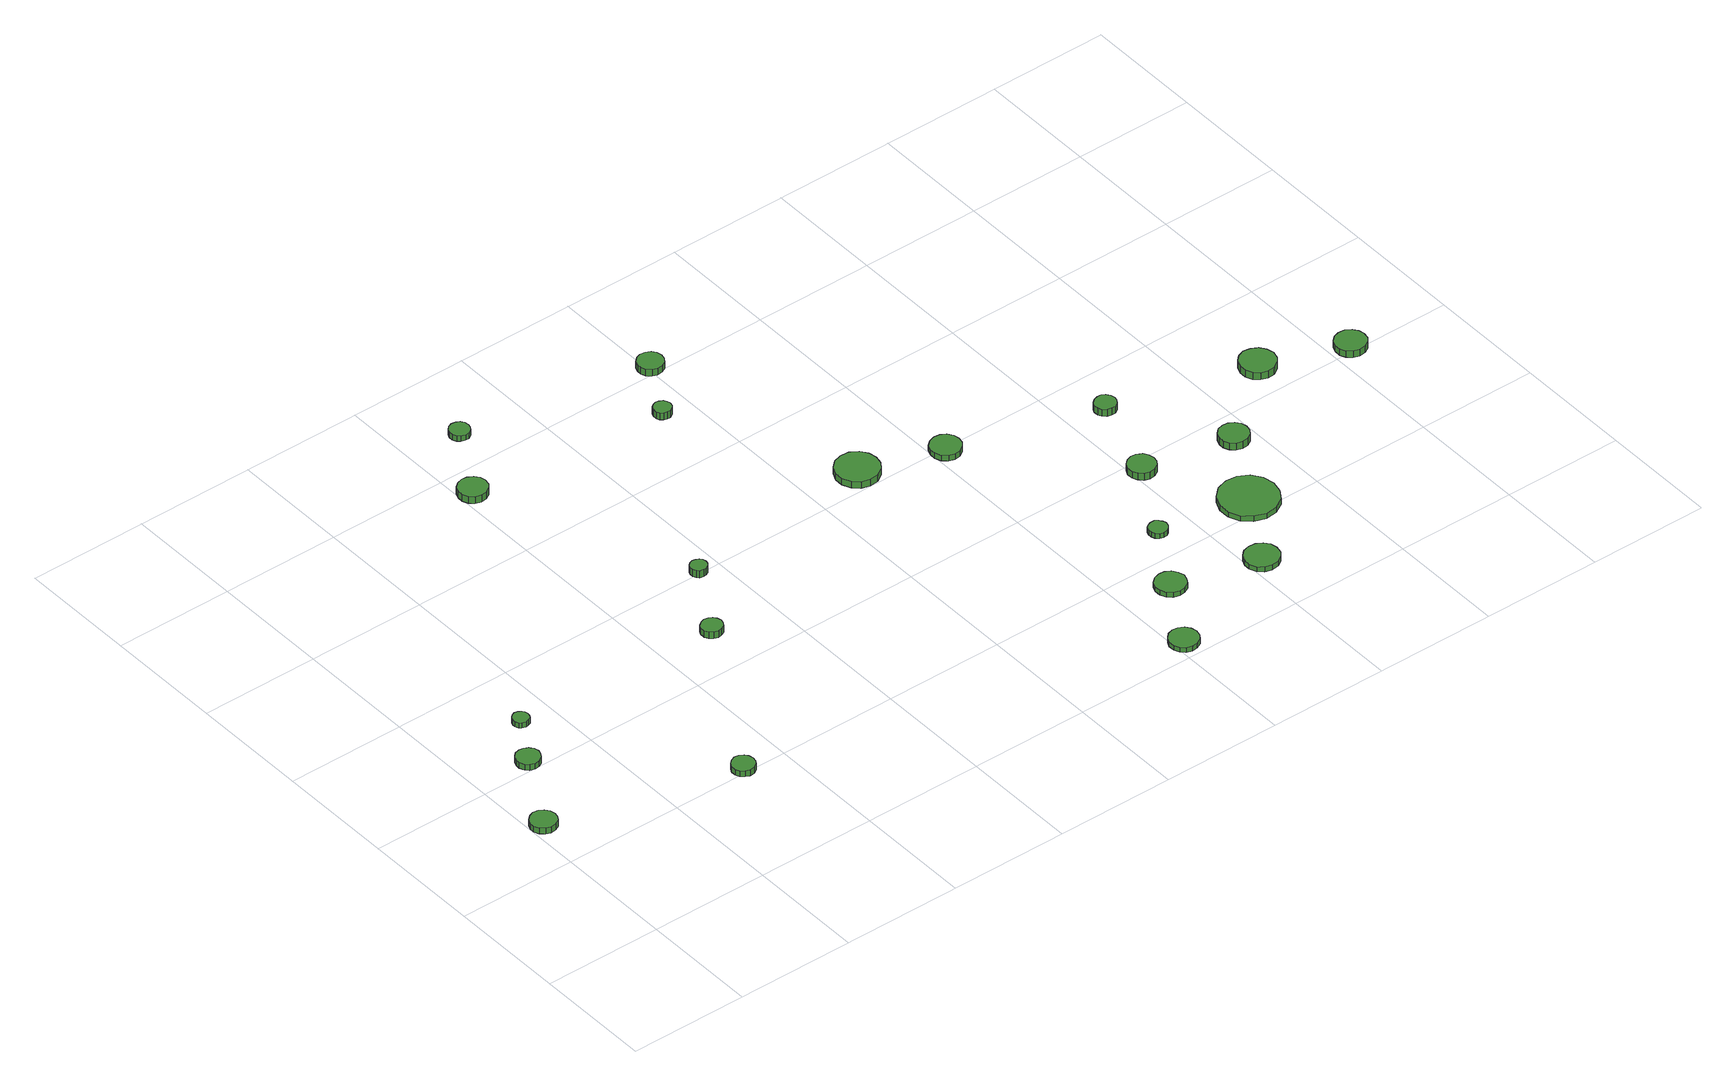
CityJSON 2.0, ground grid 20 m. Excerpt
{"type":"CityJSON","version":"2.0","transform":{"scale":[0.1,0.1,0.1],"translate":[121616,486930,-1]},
"CityObjects":{
"tree1":{"type":"SolitaryVegetationObject","attributes":{"function":"something"},"geometry":[{"type":"MultiSurface","lod":"1","boundaries":[[[0,1,2,3,4,5,6,7,8,9,10,11,12,13,14]],[[15,16,17,18,19,20,21,22,23,24,25,26,27,28,29]],[[0,29,28,1]],[[1,28,27,2]],[[2,27,26,3]],[[3,26,25,4]],[[4,25,24,5]],[[5,24,23,6]],[[6,23,22,7]],[[7,22,21,8]],[[8,21,20,9]],[[9,20,19,10]],[[10,19,18,11]],[[11,18,17,12]],[[12,17,16,13]],[[13,16,15,14]],[[14,15,29,0]]]}]},
"tree2":{"type":"SolitaryVegetationObject","attributes":{"function":"something"},"geometry":[{"type":"MultiSurface","lod":"1","boundaries":[[[30,31,32,33,34,35,36,37,38,39,40,41,42,43,44]],[[45,46,47,48,49,50,51,52,53,54,55,56,57,58,59]],[[30,59,58,31]],[[31,58,57,32]],[[32,57,56,33]],[[33,56,55,34]],[[34,55,54,35]],[[35,54,53,36]],[[36,53,52,37]],[[37,52,51,38]],[[38,51,50,39]],[[39,50,49,40]],[[40,49,48,41]],[[41,48,47,42]],[[42,47,46,43]],[[43,46,45,44]],[[44,45,59,30]]]}]},
"tree3":{"type":"SolitaryVegetationObject","attributes":{"function":"something"},"geometry":[{"type":"MultiSurface","lod":"1","boundaries":[[[60,61,62,63,64,65,66,67,68,69,70,71,72,73,74]],[[75,76,77,78,79,80,81,82,83,84,85,86,87,88,89]],[[60,89,88,61]],[[61,88,87,62]],[[62,87,86,63]],[[63,86,85,64]],[[64,85,84,65]],[[65,84,83,66]],[[66,83,82,67]],[[67,82,81,68]],[[68,81,80,69]],[[69,80,79,70]],[[70,79,78,71]],[[71,78,77,72]],[[72,77,76,73]],[[73,76,75,74]],[[74,75,89,60]]]}]},
"tree4":{"type":"SolitaryVegetationObject","attributes":{"function":"something"},"geometry":[{"type":"MultiSurface","lod":"1","boundaries":[[[90,91,92,93,94,95,96,97,98,99,100,101,102,103,104]],[[105,106,107,108,109,110,111,112,113,114,115,116,117,118,119]],[[90,119,118,91]],[[91,118,117,92]],[[92,117,116,93]],[[93,116,115,94]],[[94,115,114,95]],[[95,114,113,96]],[[96,113,112,97]],[[97,112,111,98]],[[98,111,110,99]],[[99,110,109,100]],[[100,109,108,101]],[[101,108,107,102]],[[102,107,106,103]],[[103,106,105,104]],[[104,105,119,90]]]}]},
"tree5":{"type":"SolitaryVegetationObject","attributes":{"function":"something"},"geometry":[{"type":"MultiSurface","lod":"1","boundaries":[[[120,121,122,123,124,125,126,127,128,129,130,131,132,133,134]],[[135,136,137,138,139,140,141,142,143,144,145,146,147,148,149]],[[120,149,148,121]],[[121,148,147,122]],[[122,147,146,123]],[[123,146,145,124]],[[124,145,144,125]],[[125,144,143,126]],[[126,143,142,127]],[[127,142,141,128]],[[128,141,140,129]],[[129,140,139,130]],[[130,139,138,131]],[[131,138,137,132]],[[132,137,136,133]],[[133,136,135,134]],[[134,135,149,120]]]}]},
"tree6":{"type":"SolitaryVegetationObject","attributes":{"function":"something"},"geometry":[{"type":"MultiSurface","lod":"1","boundaries":[[[150,151,152,153,154,155,156,157,158,159,160,161,162,163,164]],[[165,166,167,168,169,170,171,172,173,174,175,176,177,178,179]],[[150,179,178,151]],[[151,178,177,152]],[[152,177,176,153]],[[153,176,175,154]],[[154,175,174,155]],[[155,174,173,156]],[[156,173,172,157]],[[157,172,171,158]],[[158,171,170,159]],[[159,170,169,160]],[[160,169,168,161]],[[161,168,167,162]],[[162,167,166,163]],[[163,166,165,164]],[[164,165,179,150]]]}]},
"tree7":{"type":"SolitaryVegetationObject","attributes":{"function":"something"},"geometry":[{"type":"MultiSurface","lod":"1","boundaries":[[[180,181,182,183,184,185,186,187,188,189,190,191,192,193,194]],[[195,196,197,198,199,200,201,202,203,204,205,206,207,208,209]],[[180,209,208,181]],[[181,208,207,182]],[[182,207,206,183]],[[183,206,205,184]],[[184,205,204,185]],[[185,204,203,186]],[[186,203,202,187]],[[187,202,201,188]],[[188,201,200,189]],[[189,200,199,190]],[[190,199,198,191]],[[191,198,197,192]],[[192,197,196,193]],[[193,196,195,194]],[[194,195,209,180]]]}]},
"tree8":{"type":"SolitaryVegetationObject","attributes":{"function":"something"},"geometry":[{"type":"MultiSurface","lod":"1","boundaries":[[[210,211,212,213,214,215,216,217,218,219,220,221,222,223,224]],[[225,226,227,228,229,230,231,232,233,234,235,236,237,238,239]],[[210,239,238,211]],[[211,238,237,212]],[[212,237,236,213]],[[213,236,235,214]],[[214,235,234,215]],[[215,234,233,216]],[[216,233,232,217]],[[217,232,231,218]],[[218,231,230,219]],[[219,230,229,220]],[[220,229,228,221]],[[221,228,227,222]],[[222,227,226,223]],[[223,226,225,224]],[[224,225,239,210]]]}]},
"tree9":{"type":"SolitaryVegetationObject","attributes":{"function":"something"},"geometry":[{"type":"MultiSurface","lod":"1","boundaries":[[[240,241,242,243,244,245,246,247,248,249,250,251,252,253,254]],[[255,256,257,258,259,260,261,262,263,264,265,266,267,268,269]],[[240,269,268,241]],[[241,268,267,242]],[[242,267,266,243]],[[243,266,265,244]],[[244,265,264,245]],[[245,264,263,246]],[[246,263,262,247]],[[247,262,261,248]],[[248,261,260,249]],[[249,260,259,250]],[[250,259,258,251]],[[251,258,257,252]],[[252,257,256,253]],[[253,256,255,254]],[[254,255,269,240]]]}]},
"tree10":{"type":"SolitaryVegetationObject","attributes":{"function":"something"},"geometry":[{"type":"MultiSurface","lod":"1","boundaries":[[[270,271,272,273,274,275,276,277,278,279,280,281,282,283,284]],[[285,286,287,288,289,290,291,292,293,294,295,296,297,298,299]],[[270,299,298,271]],[[271,298,297,272]],[[272,297,296,273]],[[273,296,295,274]],[[274,295,294,275]],[[275,294,293,276]],[[276,293,292,277]],[[277,292,291,278]],[[278,291,290,279]],[[279,290,289,280]],[[280,289,288,281]],[[281,288,287,282]],[[282,287,286,283]],[[283,286,285,284]],[[284,285,299,270]]]}]},
"tree11":{"type":"SolitaryVegetationObject","attributes":{"function":"something"},"geometry":[{"type":"MultiSurface","lod":"1","boundaries":[[[300,301,302,303,304,305,306,307,308,309,310,311,312,313,314]],[[315,316,317,318,319,320,321,322,323,324,325,326,327,328,329]],[[300,329,328,301]],[[301,328,327,302]],[[302,327,326,303]],[[303,326,325,304]],[[304,325,324,305]],[[305,324,323,306]],[[306,323,322,307]],[[307,322,321,308]],[[308,321,320,309]],[[309,320,319,310]],[[310,319,318,311]],[[311,318,317,312]],[[312,317,316,313]],[[313,316,315,314]],[[314,315,329,300]]]}]},
"tree12":{"type":"SolitaryVegetationObject","attributes":{"function":"something"},"geometry":[{"type":"MultiSurface","lod":"1","boundaries":[[[330,331,332,333,334,335,336,337,338,339,340,341,342,343,344]],[[345,346,347,348,349,350,351,352,353,354,355,356,357,358,359]],[[330,359,358,331]],[[331,358,357,332]],[[332,357,356,333]],[[333,356,355,334]],[[334,355,354,335]],[[335,354,353,336]],[[336,353,352,337]],[[337,352,351,338]],[[338,351,350,339]],[[339,350,349,340]],[[340,349,348,341]],[[341,348,347,342]],[[342,347,346,343]],[[343,346,345,344]],[[344,345,359,330]]]}]},
"tree13":{"type":"SolitaryVegetationObject","attributes":{"function":"something"},"geometry":[{"type":"MultiSurface","lod":"1","boundaries":[[[360,361,362,363,364,365,366,367,368,369,370,371,372,373,374]],[[375,376,377,378,379,380,381,382,383,384,385,386,387,388,389]],[[360,389,388,361]],[[361,388,387,362]],[[362,387,386,363]],[[363,386,385,364]],[[364,385,384,365]],[[365,384,383,366]],[[366,383,382,367]],[[367,382,381,368]],[[368,381,380,369]],[[369,380,379,370]],[[370,379,378,371]],[[371,378,377,372]],[[372,377,376,373]],[[373,376,375,374]],[[374,375,389,360]]]}]},
"tree14":{"type":"SolitaryVegetationObject","attributes":{"function":"something"},"geometry":[{"type":"MultiSurface","lod":"1","boundaries":[[[390,391,392,393,394,395,396,397,398,399,400,401,402,403,404]],[[405,406,407,408,409,410,411,412,413,414,415,416,417,418,419]],[[390,419,418,391]],[[391,418,417,392]],[[392,417,416,393]],[[393,416,415,394]],[[394,415,414,395]],[[395,414,413,396]],[[396,413,412,397]],[[397,412,411,398]],[[398,411,410,399]],[[399,410,409,400]],[[400,409,408,401]],[[401,408,407,402]],[[402,407,406,403]],[[403,406,405,404]],[[404,405,419,390]]]}]},
"tree15":{"type":"SolitaryVegetationObject","attributes":{"function":"something"},"geometry":[{"type":"MultiSurface","lod":"1","boundaries":[[[420,421,422,423,424,425,426,427,428,429,430,431,432,433,434]],[[435,436,437,438,439,440,441,442,443,444,445,446,447,448,449]],[[420,449,448,421]],[[421,448,447,422]],[[422,447,446,423]],[[423,446,445,424]],[[424,445,444,425]],[[425,444,443,426]],[[426,443,442,427]],[[427,442,441,428]],[[428,441,440,429]],[[429,440,439,430]],[[430,439,438,431]],[[431,438,437,432]],[[432,437,436,433]],[[433,436,435,434]],[[434,435,449,420]]]}]},
"tree16":{"type":"SolitaryVegetationObject","attributes":{"function":"something"},"geometry":[{"type":"MultiSurface","lod":"1","boundaries":[[[450,451,452,453,454,455,456,457,458,459,460,461,462,463,464]],[[465,466,467,468,469,470,471,472,473,474,475,476,477,478,479]],[[450,479,478,451]],[[451,478,477,452]],[[452,477,476,453]],[[453,476,475,454]],[[454,475,474,455]],[[455,474,473,456]],[[456,473,472,457]],[[457,472,471,458]],[[458,471,470,459]],[[459,470,469,460]],[[460,469,468,461]],[[461,468,467,462]],[[462,467,466,463]],[[463,466,465,464]],[[464,465,479,450]]]}]},
"tree17":{"type":"SolitaryVegetationObject","attributes":{"function":"something"},"geometry":[{"type":"MultiSurface","lod":"1","boundaries":[[[480,481,482,483,484,485,486,487,488,489,490,491,492,493,494]],[[495,496,497,498,499,500,501,502,503,504,505,506,507,508,509]],[[480,509,508,481]],[[481,508,507,482]],[[482,507,506,483]],[[483,506,505,484]],[[484,505,504,485]],[[485,504,503,486]],[[486,503,502,487]],[[487,502,501,488]],[[488,501,500,489]],[[489,500,499,490]],[[490,499,498,491]],[[491,498,497,492]],[[492,497,496,493]],[[493,496,495,494]],[[494,495,509,480]]]}]},
"tree18":{"type":"SolitaryVegetationObject","attributes":{"function":"something"},"geometry":[{"type":"MultiSurface","lod":"1","boundaries":[[[510,511,512,513,514,515,516,517,518,519,520,521,522,523,524]],[[525,526,527,528,529,530,531,532,533,534,535,536,537,538,539]],[[510,539,538,511]],[[511,538,537,512]],[[512,537,536,513]],[[513,536,535,514]],[[514,535,534,515]],[[515,534,533,516]],[[516,533,532,517]],[[517,532,531,518]],[[518,531,530,519]],[[519,530,529,520]],[[520,529,528,521]],[[521,528,527,522]],[[522,527,526,523]],[[523,526,525,524]],[[524,525,539,510]]]}]},
"tree19":{"type":"SolitaryVegetationObject","attributes":{"function":"something"},"geometry":[{"type":"MultiSurface","lod":"1","boundaries":[[[540,541,542,543,544,545,546,547,548,549,550,551,552,553,554]],[[555,556,557,558,559,560,561,562,563,564,565,566,567,568,569]],[[540,569,568,541]],[[541,568,567,542]],[[542,567,566,543]],[[543,566,565,544]],[[544,565,564,545]],[[545,564,563,546]],[[546,563,562,547]],[[547,562,561,548]],[[548,561,560,549]],[[549,560,559,550]],[[550,559,558,551]],[[551,558,557,552]],[[552,557,556,553]],[[553,556,555,554]],[[554,555,569,540]]]}]},
"tree20":{"type":"SolitaryVegetationObject","attributes":{"function":"something"},"geometry":[{"type":"MultiSurface","lod":"1","boundaries":[[[570,571,572,573,574,575,576,577,578,579,580,581,582,583,584]],[[585,586,587,588,589,590,591,592,593,594,595,596,597,598,599]],[[570,599,598,571]],[[571,598,597,572]],[[572,597,596,573]],[[573,596,595,574]],[[574,595,594,575]],[[575,594,593,576]],[[576,593,592,577]],[[577,592,591,578]],[[578,591,590,579]],[[579,590,589,580]],[[580,589,588,581]],[[581,588,587,582]],[[582,587,586,583]],[[583,586,585,584]],[[584,585,599,570]]]}]},
"tree21":{"type":"SolitaryVegetationObject","attributes":{"function":"something"},"geometry":[{"type":"MultiSurface","lod":"1","boundaries":[[[600,601,602,603,604,605,606,607,608,609,610,611,612,613,614]],[[615,616,617,618,619,620,621,622,623,624,625,626,627,628,629]],[[600,629,628,601]],[[601,628,627,602]],[[602,627,626,603]],[[603,626,625,604]],[[604,625,624,605]],[[605,624,623,606]],[[606,623,622,607]],[[607,622,621,608]],[[608,621,620,609]],[[609,620,619,610]],[[610,619,618,611]],[[611,618,617,612]],[[612,617,616,613]],[[613,616,615,614]],[[614,615,629,600]]]}]},
"tree22":{"type":"SolitaryVegetationObject","attributes":{"function":"something"},"geometry":[{"type":"MultiSurface","lod":"1","boundaries":[[[630,631,632,633,634,635,636,637,638,639,640,641,642,643,644]],[[645,646,647,648,649,650,651,652,653,654,655,656,657,658,659]],[[630,659,658,631]],[[631,658,657,632]],[[632,657,656,633]],[[633,656,655,634]],[[634,655,654,635]],[[635,654,653,636]],[[636,653,652,637]],[[637,652,651,638]],[[638,651,650,639]],[[639,650,649,640]],[[640,649,648,641]],[[641,648,647,642]],[[642,647,646,643]],[[643,646,645,644]],[[644,645,659,630]]]}]}
},
"vertices":[
[44,290,17],[42,299,17],[37,306,17],[29,311,17],[20,312,17],[12,309,17],[5,303,17],[1,295,17],[1,286,17],[5,278,17],[12,272,17],[20,269,17],[29,270,17],[37,274,17],[42,281,17],[42,281,6],[37,274,6],[29,270,6],[20,269,6],[12,272,6],[5,278,6],[1,286,6],[1,295,6],[5,303,6],[12,309,6],[20,312,6],[29,311,6],[37,306,6],[42,299,6],[44,290,6],
[116,418,17],[114,426,17],[109,432,17],[102,436,17],[94,437,17],[86,435,17],[80,429,17],[77,422,17],[77,414,17],[80,406,17],[86,401,17],[94,398,17],[102,399,17],[109,403,17],[114,410,17],[114,410,6],[109,403,6],[102,399,6],[94,398,6],[86,401,6],[80,406,6],[77,414,6],[77,422,6],[80,429,6],[86,435,6],[94,437,6],[102,436,6],[109,432,6],[114,426,6],[116,418,6],
[158,495,16],[157,501,16],[154,505,16],[149,508,16],[144,509,16],[138,507,16],[134,503,16],[132,498,16],[132,493,16],[134,487,16],[138,484,16],[144,482,16],[149,483,16],[154,485,16],[157,490,16],[157,490,6],[154,485,6],[149,483,6],[144,482,6],[138,484,6],[134,487,6],[132,493,6],[132,498,6],[134,503,6],[138,507,6],[144,509,6],[149,508,6],[154,505,6],[157,501,6],[158,495,6],
[350,208,17],[348,216,17],[344,222,17],[337,226,17],[329,227,17],[322,224,17],[316,219,17],[313,212,17],[313,204,17],[316,197,17],[322,192,17],[329,189,17],[337,190,17],[344,194,17],[348,200,17],[348,200,6],[344,194,6],[337,190,6],[329,189,6],[322,192,6],[316,197,6],[313,204,6],[313,212,6],[316,219,6],[322,224,6],[329,227,6],[337,226,6],[344,222,6],[348,216,6],[350,208,6],
[512,484,18],[510,491,18],[506,497,18],[500,500,18],[493,501,18],[486,499,18],[480,494,18],[477,488,18],[477,480,18],[480,474,18],[486,469,18],[493,467,18],[500,468,18],[506,471,18],[510,477,18],[510,477,6],[506,471,6],[500,468,6],[493,467,6],[486,469,6],[480,474,6],[477,480,6],[477,488,6],[480,494,6],[486,499,6],[493,501,6],[500,500,6],[506,497,6],[510,491,6],[512,484,6],
[445,951,19],[443,960,19],[437,968,19],[428,973,19],[419,974,19],[409,971,19],[402,965,19],[398,956,19],[398,946,19],[402,937,19],[409,930,19],[419,927,19],[428,928,19],[437,933,19],[443,941,19],[443,941,6],[437,933,6],[428,928,6],[419,927,6],[409,930,6],[402,937,6],[398,946,6],[398,956,6],[402,965,6],[409,971,6],[419,974,6],[428,973,6],[437,968,6],[443,960,6],[445,951,6],
[575,598,24],[574,604,24],[570,608,24],[565,611,24],[560,612,24],[554,610,24],[550,606,24],[548,601,24],[548,595,24],[550,590,24],[554,586,24],[560,585,24],[565,585,24],[570,588,24],[574,593,24],[574,593,11],[570,588,11],[565,585,11],[560,585,11],[554,586,11],[550,590,11],[548,595,11],[548,601,11],[550,606,11],[554,610,11],[560,612,11],[565,611,11],[570,608,11],[574,604,11],[575,598,11],
[508,1069,16],[507,1076,16],[503,1082,16],[497,1085,16],[490,1086,16],[483,1084,16],[478,1079,16],[475,1073,16],[475,1066,16],[478,1059,16],[483,1055,16],[490,1053,16],[497,1053,16],[503,1057,16],[507,1063,16],[507,1063,6],[503,1057,6],[497,1053,6],[490,1053,6],[483,1055,6],[478,1059,6],[475,1066,6],[475,1073,6],[478,1079,6],[483,1084,6],[490,1086,6],[497,1085,6],[503,1082,6],[507,1076,6],[508,1069,6],
[1039,31,16],[1037,41,16],[1031,49,16],[1022,54,16],[1013,55,16],[1003,52,16],[996,45,16],[992,36,16],[992,26,16],[996,17,16],[1003,10,16],[1013,7,16],[1022,8,16],[1031,13,16],[1037,21,16],[1037,21,7],[1031,13,7],[1022,8,7],[1013,7,7],[1003,10,7],[996,17,7],[992,26,7],[992,36,7],[996,45,7],[1003,52,7],[1013,55,7],[1022,54,7],[1031,49,7],[1037,41,7],[1039,31,7],
[765,917,22],[763,923,22],[760,928,22],[754,931,22],[748,932,22],[743,930,22],[738,926,22],[736,920,22],[736,914,22],[738,909,22],[743,905,22],[748,903,22],[754,903,22],[760,907,22],[763,911,22],[763,911,9],[760,907,9],[754,903,9],[748,903,9],[743,905,9],[738,909,9],[736,914,9],[736,920,9],[738,926,9],[743,930,9],[748,932,9],[754,931,9],[760,928,9],[763,923,9],[765,917,9],
[924,635,18],[921,649,18],[913,661,18],[900,669,18],[885,670,18],[871,666,18],[860,656,18],[854,642,18],[854,628,18],[860,614,18],[871,604,18],[885,600,18],[900,601,18],[913,609,18],[921,621,18],[921,621,6],[913,609,6],[900,601,6],[885,600,6],[871,604,6],[860,614,6],[854,628,6],[854,642,6],[860,656,6],[871,666,6],[885,670,6],[900,669,6],[913,661,6],[921,649,6],[924,635,6],
[828,1016,17],[826,1025,17],[821,1032,17],[813,1036,17],[804,1037,17],[796,1034,17],[789,1028,17],[786,1020,17],[786,1012,17],[789,1004,17],[796,998,17],[804,995,17],[813,996,17],[821,1000,17],[826,1007,17],[826,1007,5],[821,1000,5],[813,996,5],[804,995,5],[796,998,5],[789,1004,5],[786,1012,5],[786,1020,5],[789,1028,5],[796,1034,5],[804,1037,5],[813,1036,5],[821,1032,5],[826,1025,5],[828,1016,5],
[1106,143,16],[1103,153,16],[1097,162,16],[1088,167,16],[1078,168,16],[1068,165,16],[1060,158,16],[1056,148,16],[1056,138,16],[1060,128,16],[1068,121,16],[1078,118,16],[1088,119,16],[1097,124,16],[1103,133,16],[1103,133,7],[1097,124,7],[1088,119,7],[1078,118,7],[1068,121,7],[1060,128,7],[1056,138,7],[1056,148,7],[1060,158,7],[1068,165,7],[1078,168,7],[1088,167,7],[1097,162,7],[1103,153,7],[1106,143,7],
[1047,595,16],[1045,605,16],[1039,614,16],[1030,619,16],[1020,620,16],[1010,617,16],[1002,610,16],[998,600,16],[998,590,16],[1002,580,16],[1010,573,16],[1020,570,16],[1030,571,16],[1039,577,16],[1045,585,16],[1045,585,6],[1039,577,6],[1030,571,6],[1020,570,6],[1010,573,6],[1002,580,6],[998,590,6],[998,600,6],[1002,610,6],[1010,617,6],[1020,620,6],[1030,619,6],[1039,614,6],[1045,605,6],[1047,595,6],
[1162,254,15],[1160,260,15],[1156,265,15],[1151,269,15],[1144,269,15],[1138,267,15],[1133,263,15],[1131,257,15],[1131,251,15],[1133,245,15],[1138,240,15],[1144,238,15],[1151,239,15],[1156,242,15],[1160,247,15],[1160,247,6],[1156,242,6],[1151,239,6],[1144,238,6],[1138,240,6],[1133,245,6],[1131,251,6],[1131,257,6],[1133,263,6],[1138,267,6],[1144,269,6],[1151,269,6],[1156,265,6],[1160,260,6],[1162,254,6],
[1252,109,15],[1250,120,15],[1243,129,15],[1233,135,15],[1221,136,15],[1210,133,15],[1201,125,15],[1196,114,15],[1196,103,15],[1201,92,15],[1210,84,15],[1221,81,15],[1233,82,15],[1243,88,15],[1250,97,15],[1250,97,6],[1243,88,6],[1233,82,6],[1221,81,6],[1210,84,6],[1201,92,6],[1196,103,6],[1196,114,6],[1201,125,6],[1210,133,6],[1221,136,6],[1233,135,6],[1243,129,6],[1250,120,6],[1252,109,6],
[1239,379,19],[1237,388,19],[1232,396,19],[1223,401,19],[1214,402,19],[1205,399,19],[1198,393,19],[1194,384,19],[1194,374,19],[1198,366,19],[1205,359,19],[1214,356,19],[1223,357,19],[1232,362,19],[1237,370,19],[1237,370,6],[1232,362,6],[1223,357,6],[1214,356,6],[1205,359,6],[1198,366,6],[1194,374,6],[1194,384,6],[1198,393,6],[1205,399,6],[1214,402,6],[1223,401,6],[1232,396,6],[1237,388,6],[1239,379,6],
[1341,226,16],[1337,246,16],[1326,262,16],[1308,272,16],[1289,274,16],[1270,268,16],[1255,254,16],[1247,236,16],[1247,216,16],[1255,198,16],[1270,185,16],[1289,178,16],[1308,180,16],[1326,190,16],[1337,207,16],[1337,207,6],[1326,190,6],[1308,180,6],[1289,178,6],[1270,185,6],[1255,198,6],[1247,216,6],[1247,236,6],[1255,254,6],[1270,268,6],[1289,274,6],[1308,272,6],[1326,262,6],[1337,246,6],[1341,226,6],
[1279,520,22],[1277,527,22],[1273,533,22],[1267,537,22],[1260,537,22],[1253,535,22],[1247,530,22],[1244,524,22],[1244,516,22],[1247,510,22],[1253,505,22],[1260,503,22],[1267,503,22],[1273,507,22],[1277,513,22],[1277,513,9],[1273,507,9],[1267,503,9],[1260,503,9],[1253,505,9],[1247,510,9],[1244,516,9],[1244,524,9],[1247,530,9],[1253,535,9],[1260,537,9],[1267,537,9],[1273,533,9],[1277,527,9],[1279,520,9],
[1389,349,20],[1387,359,20],[1381,367,20],[1372,372,20],[1362,373,20],[1352,370,20],[1345,363,20],[1341,354,20],[1341,344,20],[1345,335,20],[1352,328,20],[1362,325,20],[1372,326,20],[1381,331,20],[1387,339,20],[1387,339,7],[1381,331,7],[1372,326,7],[1362,325,7],[1352,328,7],[1345,335,7],[1341,344,7],[1341,354,7],[1345,363,7],[1352,370,7],[1362,373,7],[1372,372,7],[1381,367,7],[1387,359,7],[1389,349,7],
[1527,458,19],[1524,470,19],[1517,480,19],[1506,486,19],[1494,488,19],[1483,484,19],[1474,476,19],[1469,464,19],[1469,452,19],[1474,441,19],[1483,433,19],[1494,429,19],[1506,430,19],[1517,437,19],[1524,446,19],[1524,446,6],[1517,437,6],[1506,430,6],[1494,429,6],[1483,433,6],[1474,441,6],[1469,452,6],[1469,464,6],[1474,476,6],[1483,484,6],[1494,488,6],[1506,486,6],[1517,480,6],[1524,470,6],[1527,458,6],
[1659,411,17],[1657,421,17],[1651,429,17],[1642,435,17],[1631,436,17],[1621,433,17],[1613,426,17],[1609,416,17],[1609,405,17],[1613,396,17],[1621,389,17],[1631,386,17],[1642,387,17],[1651,392,17],[1657,400,17],[1657,400,5],[1651,392,5],[1642,387,5],[1631,386,5],[1621,389,5],[1613,396,5],[1609,405,5],[1609,416,5],[1613,426,5],[1621,433,5],[1631,436,5],[1642,435,5],[1651,429,5],[1657,421,5],[1659,411,5]
]}
